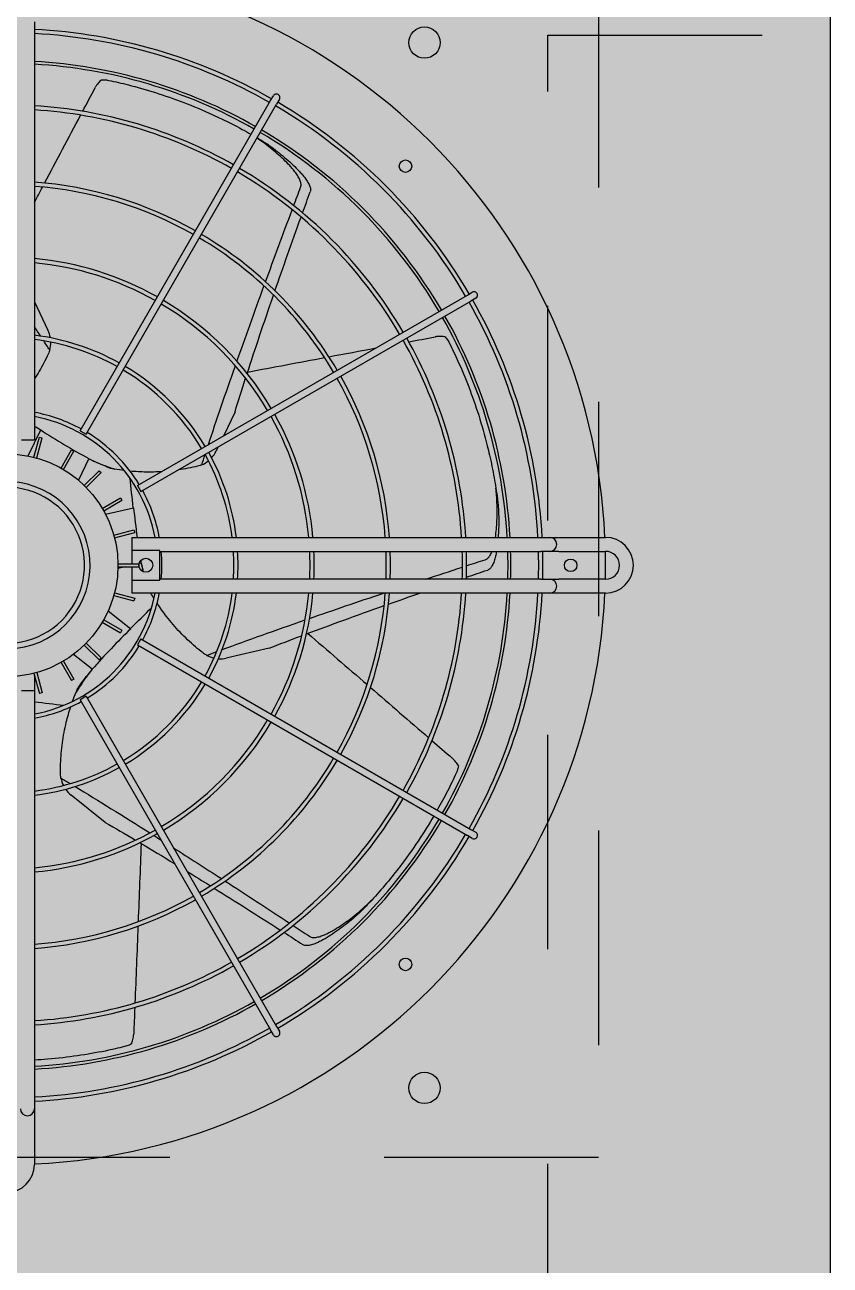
# Model space of a CAD drawing. Header units: metres. Extents: x -11 to 85, y -301 to 135.
# Drawn here: x 67.123 to 67.499, y -175.336 to -174.757 of the extents above; entities that cross this region are included whole.
import ezdxf

# ---------------------------------------------------------------- set-up
doc = ezdxf.new("R2010")
doc.units = ezdxf.units.M
doc.header["$LTSCALE"] = 0.036
doc.linetypes.add('HIDDEN', pattern=[0.375, 0.25, -0.125])
for name, color, linetype in [('elec psiktis', 170, 'Continuous'), ('elec psiktis exartimata', 170, 'Continuous'), ('fan klimatismos hatch', 21, 'Continuous')]:
    doc.layers.add(name, color=color, linetype=linetype)

# ---------------------------------------------------------------- blocks, each defined once
blk = doc.blocks.new('elec psiktis')
at = {"layer": 'fan klimatismos hatch'}
blk.add_hatch(color=256, dxfattribs=at).paths.add_polyline_path([(-3.60494, 2.2384), (-4.78444, 2.2384), (-4.78444, -0.0146), (-3.60494, -0.0146)])
at = {"layer": 'elec psiktis'}
blk.add_line((-4.78444, -0.0146), (-4.78444, 2.2384), dxfattribs=at)
at = {"layer": 'elec psiktis exartimata', "linetype": 'HIDDEN'}
for p, q in [((-4.58204, 2.0549), (-4.58164, 0.1684)), ((-4.61819, 0.12365), (-4.61819, 0.97365)), ((-4.61819, 0.97365), (-3.76819, 0.97365)), ((-4.58164, 0.1684), (-4.78404, 0.1684))]:
    blk.add_line(p, q, dxfattribs=at)
at = {"layer": 'elec psiktis exartimata'}
for p, q in [((-4.21319, 0.94515), (-4.21319, 0.97865)), ((-4.21319, 0.93865), (-4.21319, 0.94515)), ((-4.21319, 0.93215), (-4.21319, 0.93865)), ((-4.21319, 0.63865), (-4.21319, 0.93215)), ((-4.3871, 0.87952), (-4.3891, 0.88299)), ((-4.38477, 0.88549), (-4.38277, 0.88202)), ((-4.24602, 0.64517), (-4.38277, 0.88202)), ((-4.25035, 0.64267), (-4.3871, 0.87952)), ((-4.52656, 0.73824), (-4.53002, 0.74024)), ((-4.52752, 0.74457), (-4.52406, 0.74257)), ((-4.2872, 0.60582), (-4.52406, 0.74257)), ((-4.2897, 0.60149), (-4.52656, 0.73824)), ((-4.26412, 0.73313), (-4.23951, 0.7135)), ((-4.25035, 0.64267), (-4.24602, 0.64517)), ((-4.21874, 0.64016), (-4.21681, 0.64068)), ((-4.21485, 0.62566), (-4.21874, 0.64016)), ((-4.21292, 0.62618), (-4.21681, 0.64068)), ((-4.21319, 0.63865), (-4.20385, 0.63865)), ((-4.21319, 0.62716), (-4.21319, 0.63865)), ((-4.25468, 0.62328), (-4.24128, 0.61259)), ((-4.25443, 0.62349), (-4.25187, 0.62672)), ((-4.24155, 0.63043), (-4.23982, 0.63143)), ((-4.23405, 0.61743), (-4.24155, 0.63043)), ((-4.23232, 0.61843), (-4.23982, 0.63143)), ((-4.38164, 0.60821), (-4.35096, 0.61522)), ((-4.26107, 0.61512), (-4.25965, 0.61654)), ((-4.25046, 0.60451), (-4.26107, 0.61512)), ((-4.24904, 0.60592), (-4.25965, 0.61654)), ((-4.2897, 0.60149), (-4.2872, 0.60582)), ((-4.27596, 0.59529), (-4.27496, 0.59702)), ((-4.26196, 0.58952), (-4.27496, 0.59702)), ((-4.26622, 0.58131), (-4.28237, 0.59419)), ((-4.26296, 0.58778), (-4.27596, 0.59529)), ((-4.28521, 0.57228), (-4.28469, 0.57421)), ((-4.27071, 0.56839), (-4.28521, 0.57228)), ((-4.27019, 0.57032), (-4.28469, 0.57421)), ((-4.62319, 0.56865), (-4.58969, 0.56865)), ((-4.58969, 0.56865), (-4.58319, 0.56865)), ((-4.58319, 0.56865), (-4.57669, 0.56865)), ((-4.57669, 0.56865), (-4.28319, 0.56865)), ((-4.28319, 0.55932), (-4.28319, 0.56865)), ((-4.62319, 0.55865), (-4.58969, 0.55865)), ((-4.58319, 0.55865), (-4.58969, 0.55865)), ((-4.57669, 0.55865), (-4.58319, 0.55865)), ((-4.57669, 0.55865), (-4.30319, 0.55865)), ((-4.28319, 0.55932), (-4.30319, 0.55932)), ((-4.30319, 0.55932), (-4.30319, 0.53798)), ((-4.28319, 0.54965), (-4.28319, 0.55932)), ((-4.28989, 0.54743), (-4.2908, 0.55145)), ((-4.28987, 0.5471), (-4.28833, 0.54745)), ((-4.28819, 0.54765), (-4.28819, 0.54965)), ((-4.27318, 0.54965), (-4.28819, 0.54965)), ((-4.27318, 0.54765), (-4.28819, 0.54765)), ((-4.28319, 0.53798), (-4.28319, 0.54765)), ((-4.27868, 0.54965), (-4.27315, 0.55092)), ((-4.58969, 0.53865), (-4.62319, 0.53865)), ((-4.58969, 0.53865), (-4.58319, 0.53865)), ((-4.58319, 0.53865), (-4.57669, 0.53865)), ((-4.30319, 0.53865), (-4.57669, 0.53865)), ((-4.30319, 0.53798), (-4.28319, 0.53798)), ((-4.28319, 0.52865), (-4.28319, 0.53798)), ((-4.58969, 0.52865), (-4.62319, 0.52865)), ((-4.58319, 0.52865), (-4.58969, 0.52865)), ((-4.57669, 0.52865), (-4.58319, 0.52865)), ((-4.28319, 0.52865), (-4.57669, 0.52865)), ((-4.27071, 0.52892), (-4.28521, 0.52503)), ((-4.27019, 0.52698), (-4.28469, 0.5231)), ((-4.28469, 0.5231), (-4.28521, 0.52503)), ((-4.26425, 0.51192), (-4.28439, 0.50732)), ((-4.26296, 0.50952), (-4.27596, 0.50202)), ((-4.26196, 0.50779), (-4.27496, 0.50029)), ((-4.27496, 0.50029), (-4.27596, 0.50202)), ((-4.2897, 0.49582), (-4.52656, 0.35907)), ((-4.2872, 0.49149), (-4.52406, 0.35474)), ((-4.2872, 0.49149), (-4.2897, 0.49582)), ((-4.25046, 0.4928), (-4.26107, 0.48219)), ((-4.24904, 0.49138), (-4.25965, 0.48077)), ((-4.25965, 0.48077), (-4.26107, 0.48219)), ((-4.25225, 0.47209), (-4.24481, 0.48754)), ((-4.25252, 0.47229), (-4.25623, 0.47407)), ((-4.23405, 0.47988), (-4.24155, 0.46688)), ((-4.23232, 0.47888), (-4.23982, 0.46588)), ((-4.345, 0.46389), (-4.34359, 0.4668)), ((-4.23982, 0.46588), (-4.24155, 0.46688)), ((-4.21485, 0.47164), (-4.21874, 0.45715)), ((-4.20877, 0.47019), (-4.21774, 0.45157)), ((-4.21292, 0.47113), (-4.21681, 0.45663)), ((-4.25035, 0.45464), (-4.3871, 0.21778)), ((-4.35725, 0.43845), (-4.34885, 0.4559)), ((-4.24602, 0.45214), (-4.25035, 0.45464)), ((-4.21681, 0.45663), (-4.21874, 0.45715)), ((-4.20385, 0.45865), (-4.21319, 0.45865)), ((-4.21319, 0.16515), (-4.21319, 0.45865)), ((-4.24602, 0.45214), (-4.38277, 0.21528)), ((-4.21319, 0.35971), (-4.22297, 0.38003)), ((-4.53002, 0.35707), (-4.52656, 0.35907)), ((-4.52406, 0.35474), (-4.52752, 0.35274)), ((-4.3891, 0.21432), (-4.3871, 0.21778)), ((-4.38277, 0.21528), (-4.38477, 0.21182)), ((-4.21319, 0.15865), (-4.21319, 0.16515))]:
    blk.add_line(p, q, dxfattribs=at)
for centre, radius in [((-4.49319, 0.92365), 0.01125), ((-4.47956, 0.83503), 0.0045), ((-4.19319, 0.54865), 0.08), ((-4.59819, 0.54865), 0.0045), ((-4.29319, 0.54865), 0.005), ((-4.47956, 0.26228), 0.0045), ((-4.49319, 0.17365), 0.01125)]:
    blk.add_circle(centre, radius, dxfattribs=at)
for centre, radius, start, end in [((-4.19319, 0.97865), 0.02, 0, 180), ((-4.19319, 0.54865), 0.43, 92.66588, 177.33412), ((-4.20819, 0.93865), 0.005, 0, 180), ((-4.19319, 0.54865), 0.385, 92.97774, 119.62795), ((-4.19319, 0.54865), 0.382, 93.00115, 119.62502), ((-4.19319, 0.54865), 0.362, 93.16713, 119.60431), ((-4.19319, 0.54865), 0.36, 93.18474, 119.60211), ((-4.38694, 0.88424), 0.0025, 30, 210), ((-4.19319, 0.54865), 0.385, 120.37205, 149.62795), ((-4.19319, 0.54865), 0.382, 120.37498, 149.62502), ((-4.19319, 0.54865), 0.3303, 93.47144, 119.56633), ((-4.19319, 0.54865), 0.3273, 93.5033, 119.56236), ((-4.19319, 0.54865), 0.362, 120.39569, 149.60431), ((-4.19319, 0.54865), 0.36, 120.39789, 149.60211), ((-4.19319, 0.54865), 0.3303, 120.43367, 149.56633), ((-4.19319, 0.54865), 0.3273, 120.43764, 149.56236), ((-4.19319, 0.54865), 0.2756, 94.16155, 119.48026), ((-4.19319, 0.54865), 0.2726, 94.20743, 119.47454), ((-4.19319, 0.54865), 0.2756, 120.51974, 149.48026), ((-4.19319, 0.54865), 0.2726, 120.52546, 149.47454), ((-4.19319, 0.54865), 0.2209, 95.1946, 119.35155), ((-4.19319, 0.54865), 0.2179, 95.26632, 119.34262), ((-4.19319, 0.54865), 0.385, 150.37205, 177.02226), ((-4.52877, 0.7424), 0.0025, 60, 240), ((-4.19319, 0.54865), 0.2209, 120.64845, 149.35155), ((-4.19319, 0.54865), 0.382, 150.37498, 176.99885), ((-4.19319, 0.54865), 0.2179, 120.65738, 149.34262), ((-4.19319, 0.54865), 0.362, 150.39569, 176.83287), ((-4.19319, 0.54865), 0.36, 150.39789, 176.81526), ((-4.19319, 0.54865), 0.1662, 96.91155, 119.13812), ((-4.25198, 0.69787), 0.02, 35.03251, 51.42857), ((-4.19319, 0.54865), 0.3303, 150.43367, 176.52856), ((-4.19319, 0.54865), 0.3273, 150.43764, 176.4967), ((-4.19319, 0.54865), 0.1632, 97.03924, 119.12227), ((-4.25198, 0.69787), 0.02, 9.86824, 26.08631), ((-4.19319, 0.54865), 0.1662, 120.86188, 149.13812), ((-4.19319, 0.54865), 0.1632, 120.87773, 149.12227), ((-4.19319, 0.54865), 0.2756, 150.51974, 175.83845), ((-4.19319, 0.54865), 0.2726, 150.52546, 175.79257), ((-4.19319, 0.54865), 0.2209, 150.64845, 174.8054), ((-4.19319, 0.54865), 0.2179, 150.65738, 174.73368), ((-4.19319, 0.54865), 0.1085, 100.62218, 169.37782), ((-4.19319, 0.54865), 0.1115, 100.33319, 118.71523), ((-4.19319, 0.54865), 0.1115, 121.28477, 148.71523), ((-4.19319, 0.54865), 0.1662, 150.86188, 173.08845), ((-4.19319, 0.54865), 0.1632, 150.87773, 172.96076), ((-4.66426, 0.98542), 0.54672, 314.30843, 318.51743), ((-4.34651, 0.59572), 0.02, 86.46108, 102.85714), ((-4.34651, 0.59572), 0.02, 61.29681, 77.51488), ((-4.19319, 0.54865), 0.06, 3.18969, 266.81031), ((-4.19319, 0.54865), 0.1115, 151.28477, 169.66681), ((-4.19319, 0.54865), 0.056, 359.41531, 270.58469), ((-4.62319, 0.54865), 0.02, 90, 270), ((-4.58319, 0.56365), 0.005, 90, 270), ((-4.62319, 0.54865), 0.01, 90, 270), ((-4.19319, 0.54865), 0.43, 178.66742, 180), ((-4.19319, 0.54865), 0.385, 178.51163, 180), ((-4.19319, 0.54865), 0.382, 178.49994, 180), ((-4.19319, 0.54865), 0.362, 178.41704, 180), ((-4.19319, 0.54865), 0.36, 178.40825, 180), ((-4.19319, 0.54865), 0.3303, 178.26508, 180), ((-4.19319, 0.54865), 0.3273, 178.24917, 180), ((-4.19319, 0.54865), 0.2756, 177.9206, 180), ((-4.19319, 0.54865), 0.2726, 177.8977, 180), ((-4.19319, 0.54865), 0.2209, 177.40537, 180), ((-4.19319, 0.54865), 0.2179, 177.36962, 180), ((-4.19319, 0.54865), 0.1662, 176.55052, 180), ((-4.19319, 0.54865), 0.1632, 176.48703, 180), ((-4.19319, 0.54865), 0.1115, 174.85445, 180), ((-4.19319, 0.54865), 0.43, 180, 181.33258), ((-4.19319, 0.54865), 0.385, 180, 181.48837), ((-4.19319, 0.54865), 0.382, 180, 181.50006), ((-4.19319, 0.54865), 0.362, 180, 181.58296), ((-4.19319, 0.54865), 0.36, 180, 181.59175), ((-4.19319, 0.54865), 0.3303, 180, 181.73492), ((-4.19319, 0.54865), 0.3273, 180, 181.75083), ((-4.19319, 0.54865), 0.2756, 180, 182.0794), ((-4.19319, 0.54865), 0.2726, 180, 182.1023), ((-4.19319, 0.54865), 0.2209, 180, 182.59463), ((-4.19319, 0.54865), 0.2179, 180, 182.63038), ((-4.19319, 0.54865), 0.1662, 180, 183.44948), ((-4.19319, 0.54865), 0.1632, 180, 183.51297), ((-4.19319, 0.54865), 0.1115, 180, 185.14555), ((-4.82838, 0.45267), 0.54672, 9.74648, 9.946), ((-4.58319, 0.53365), 0.005, 90, 270), ((-4.19319, 0.54865), 0.43, 182.66588, 267.33412), ((-4.19319, 0.54865), 0.385, 182.97774, 209.62795), ((-4.19319, 0.54865), 0.382, 183.00115, 209.62502), ((-4.19319, 0.54865), 0.362, 183.16713, 209.60431), ((-4.19319, 0.54865), 0.36, 183.18474, 209.60211), ((-4.19319, 0.54865), 0.3303, 183.47144, 209.56633), ((-4.19319, 0.54865), 0.3273, 183.5033, 209.56236), ((-4.19319, 0.54865), 0.2756, 184.16155, 209.48026), ((-4.19319, 0.54865), 0.2726, 184.20743, 209.47454), ((-4.19319, 0.54865), 0.2209, 185.1946, 209.35155), ((-4.19319, 0.54865), 0.2179, 185.26632, 209.34262), ((-4.19319, 0.54865), 0.1662, 186.91155, 209.13812), ((-4.19319, 0.54865), 0.1632, 187.03924, 209.12227), ((-4.19319, 0.54865), 0.1115, 190.33319, 208.71523), ((-4.19319, 0.54865), 0.1085, 190.62218, 259.37782), ((-4.82838, 0.45267), 0.54672, 5.737, 7.98886), ((-4.19319, 0.54865), 0.1115, 211.28477, 238.71523), ((-4.32557, 0.45813), 0.02, 112.72538, 128.94345), ((-4.51418, -0.00781), 0.54672, 57.16557, 61.37458), ((-4.32557, 0.45813), 0.02, 137.88965, 154.28571), ((-4.19319, 0.54865), 0.1662, 210.86188, 239.13812), ((-4.19319, 0.54865), 0.1632, 210.87773, 239.12227), ((-4.19319, 0.54865), 0.1115, 241.28477, 259.66681), ((-4.19319, 0.54865), 0.2179, 210.65738, 239.34262), ((-4.19319, 0.54865), 0.2209, 210.64845, 239.35155), ((-4.19319, 0.54865), 0.2726, 210.52546, 239.47454), ((-4.19319, 0.54865), 0.2756, 210.51974, 239.48026), ((-4.19319, 0.54865), 0.1662, 240.86188, 263.08845), ((-4.19319, 0.54865), 0.1632, 240.87773, 262.96076), ((-4.20495, 0.3887), 0.02, 164.15395, 180.37202), ((-4.19319, 0.54865), 0.3273, 210.43764, 239.56236), ((-4.20495, 0.3887), 0.02, 189.31822, 205.71429), ((-4.19319, 0.54865), 0.3303, 210.43367, 239.56633), ((-4.19319, 0.54865), 0.362, 210.39569, 239.60431), ((-4.19319, 0.54865), 0.36, 210.39789, 239.60211), ((-4.52877, 0.3549), 0.0025, 120, 300), ((-4.19319, 0.54865), 0.2209, 240.64845, 264.8054), ((-4.19319, 0.54865), 0.2179, 240.65738, 264.73368), ((-4.19319, 0.54865), 0.385, 210.37205, 239.62795), ((-4.19319, 0.54865), 0.382, 210.37498, 239.62502), ((-4.19319, 0.54865), 0.2756, 240.51974, 265.83845), ((-4.19319, 0.54865), 0.2726, 240.52546, 265.79257), ((-4.19319, 0.54865), 0.3303, 240.43367, 266.52856), ((-4.19319, 0.54865), 0.3273, 240.43764, 266.4967), ((-4.19319, 0.54865), 0.362, 240.39569, 266.83287), ((-4.19319, 0.54865), 0.36, 240.39789, 266.81526), ((-4.38694, 0.21307), 0.0025, 150, 330), ((-4.19319, 0.54865), 0.385, 240.37205, 267.02226), ((-4.19319, 0.54865), 0.382, 240.37498, 266.99885)]:
    blk.add_arc(centre, radius, start, end, dxfattribs=at)
at = {"layer": 'elec psiktis exartimata', "extrusion": (0, 0, -1)}
for centre, major_axis, ratio, start_param, end_param in [((-4.05301, -4.68769), (0, 7.9569), 0.040757, -0.79826, -0.794884), ((-4.05301, -4.68769), (0, 7.9569), 0.040757, -0.808434, -0.798814), ((-17.52878, 11.36273), (-13.39386, 10.68125), 0.018843, 3.323531, 3.328609), ((-17.52878, 11.36273), (-13.4561, 10.73088), 0.018843, 3.347706, 3.351652), ((-17.52878, 11.36273), (-13.39386, 10.68125), 0.018843, 3.303429, 3.322502), ((-17.52878, 11.36273), (-13.4561, 10.73088), 0.018843, 3.330536, 3.346812), ((-4.05301, -4.68769), (0, 7.9569), 0.040757, -0.818699, -0.808998), ((-17.52878, 11.36273), (-13.39386, 10.68125), 0.018843, 3.294965, 3.30223), ((-17.52878, 11.36273), (-13.4561, 10.73088), 0.018843, 3.316492, 3.329534), ((-17.52878, 11.36273), (-13.39386, 10.68125), 0.018843, 3.279106, 3.290935), ((-17.52878, 11.36273), (-13.4561, 10.73088), 0.018843, 3.310873, 3.31287), ((-17.52878, 11.36273), (-13.4561, 10.73088), 0.018843, 3.286266, 3.30969), ((-17.52878, 11.36273), (-13.39386, 10.68125), 0.018843, 3.266381, 3.277575), ((-17.52878, 11.36273), (-13.4561, 10.73088), 0.018843, 3.281463, 3.284642), ((-0.01185, -2.60656), (-6.22096, 4.96105), 0.040757, -0.79826, -0.794884), ((-0.01185, -2.60656), (-6.22096, 4.96105), 0.040757, -0.808434, -0.798814), ((-4.05301, 0.70085), (0.3243, 0), 0.192511, 2.087387, 2.163873), ((-0.01185, -2.60656), (-6.22096, 4.96105), 0.040757, -0.818699, -0.808998), ((-20.96257, -3.13507), (16.77948, 3.82981), 0.018843, 0.144674, 0.168097), ((-20.96257, -3.13507), (16.70187, 3.81209), 0.018843, 0.124789, 0.135982), ((-20.96257, -3.13507), (16.77948, 3.82981), 0.018843, 0.13987, 0.143049), ((-20.96257, -3.13507), (16.70187, 3.81209), 0.018843, 0.137514, 0.160637), ((-4.22478, 0.75314), (0.2022, 0.25355), 0.192511, 2.087387, 2.163873), ((-20.96257, -3.13507), (16.77948, 3.82981), 0.018843, 0.169281, 0.187526), ((-20.96257, -3.13507), (16.70187, 3.81209), 0.018843, 0.161837, 0.170185), ((-20.96257, -3.13507), (16.70187, 3.81209), 0.018843, 0.181938, 0.187017), ((-20.96257, -3.13507), (16.77948, 3.82981), 0.018843, 0.19712, 0.205219), ((-20.96257, -3.13507), (16.77948, 3.82981), 0.018843, 0.206114, 0.210059), ((-4.37275, 0.65145), (-0.07216, 0.31617), 0.192511, 2.087387, 2.163873), ((-11.76868, -14.85895), (7.46757, 15.50657), 0.018843, 0.13987, 0.143016), ((-11.76868, -14.85895), (7.46757, 15.50657), 0.018843, 0.146026, 0.168097), ((-4.38551, 0.47235), (-0.29218, 0.14071), 0.192511, 2.087387, 2.106047), ((-11.76868, -14.85895), (7.43303, 15.43485), 0.018843, 0.124789, 0.135982), ((0.88068, 1.85051), (7.75741, 1.77058), 0.040757, 2.322894, 2.332595), ((-11.76868, -14.85895), (7.43303, 15.43485), 0.018843, 0.137514, 0.160637), ((-11.76868, -14.85895), (7.46757, 15.50657), 0.018843, 0.169281, 0.187941), ((0.88068, 1.85051), (7.75741, 1.77058), 0.040757, 2.333158, 2.339108), ((3.12972, -14.98059), (-7.46757, 15.50657), 0.018843, 0.13987, 0.143049), ((0.88068, 1.85051), (7.75741, 1.77058), 0.040757, 2.343333, 2.346709), ((3.12972, -14.98059), (-7.46757, 15.50657), 0.018843, 0.144674, 0.147962), ((-11.76868, -14.85895), (7.43303, 15.43485), 0.018843, 0.161837, 0.180909), ((-11.76868, -14.85895), (7.46757, 15.50657), 0.018843, 0.188944, 0.205219), ((-11.76868, -14.85895), (7.43303, 15.43485), 0.018843, 0.181938, 0.187017), ((-11.76868, -14.85895), (7.46757, 15.50657), 0.018843, 0.206114, 0.210059), ((-2.04752, 5.32726), (3.45237, 7.16892), 0.040757, 2.330442, 2.332595), ((-2.04752, 5.32726), (3.45237, 7.16892), 0.040757, 2.333158, 2.342778), ((-2.04752, 5.32726), (3.45237, 7.16892), 0.040757, 2.343333, 2.346709)]:
    blk.add_ellipse(centre, major_axis=major_axis, ratio=ratio, start_param=start_param, end_param=end_param, dxfattribs=at)
at = {"layer": 'elec psiktis exartimata'}
for points, knots in [([(-4.27795, 0.894), (-4.27346, 0.8951), (-4.26878, 0.89616), (-4.2576, 0.89843), (-4.25097, 0.8996), (-4.23719, 0.90159), (-4.23004, 0.90242), (-4.21955, 0.90329), (-4.21638, 0.90351), (-4.21319, 0.90369)], [5.628237, 5.628237, 5.628237, 5.628237, 24.441601, 24.441601, 48.883202, 48.883202, 73.324803, 73.324803, 83.704009, 83.704009, 83.704009, 83.704009]), ([(-4.28295, 0.89204), (-4.28302, 0.89186), (-4.28309, 0.89169), (-4.28338, 0.89094), (-4.28357, 0.89036), (-4.28391, 0.88917), (-4.28405, 0.88857), (-4.28428, 0.88734), (-4.28436, 0.88673), (-4.28445, 0.88576), (-4.28447, 0.88541), (-4.28449, 0.88507)], [148.21489, 148.21489, 148.21489, 148.21489, 148.790276, 148.790276, 150.632855, 150.632855, 152.475435, 152.475435, 154.318014, 154.318014, 155.348889, 155.348889, 155.348889, 155.348889]), ([(-4.28295, 0.89204), (-4.2824, 0.89234), (-4.28184, 0.89262), (-4.28019, 0.89335), (-4.27907, 0.89373), (-4.27795, 0.894)], [23.505025, 23.505025, 23.505025, 23.505025, 25.859516, 25.859516, 30.318685, 30.318685, 30.318685, 30.318685]), ([(-4.44734, 0.79737), (-4.44641, 0.79821), (-4.44548, 0.79905), (-4.44285, 0.80136), (-4.44113, 0.80281), (-4.43765, 0.80564), (-4.43588, 0.80702), (-4.43232, 0.80969), (-4.43053, 0.81098), (-4.42694, 0.81343), (-4.42514, 0.8146), (-4.42238, 0.81626), (-4.42136, 0.81685), (-4.41926, 0.818), (-4.41818, 0.81856), (-4.41597, 0.8196), (-4.41485, 0.82008), (-4.41317, 0.82068), (-4.41261, 0.82086), (-4.41149, 0.82116), (-4.41093, 0.82129), (-4.40958, 0.82151), (-4.4087, 0.82158), (-4.40743, 0.82143), (-4.40702, 0.82133), (-4.40637, 0.82108), (-4.40612, 0.82096), (-4.40588, 0.8208)], [72.856457, 72.856457, 72.856457, 72.856457, 76.498272, 76.498272, 82.972306, 82.972306, 89.446341, 89.446341, 95.920375, 95.920375, 102.39441, 102.39441, 105.823764, 105.823764, 109.253118, 109.253118, 112.682473, 112.682473, 114.39715, 114.39715, 116.111827, 116.111827, 118.548976, 118.548976, 119.767551, 119.767551, 120.608571, 120.608571, 120.608571, 120.608571]), ([(-4.41062, 0.81486), (-4.41086, 0.81502), (-4.41112, 0.81515), (-4.41178, 0.81542), (-4.41219, 0.81554), (-4.41304, 0.81567), (-4.41348, 0.8157), (-4.41434, 0.8157), (-4.41476, 0.81566), (-4.41569, 0.81555), (-4.41622, 0.81545), (-4.41729, 0.8152), (-4.41782, 0.81505), (-4.41942, 0.81455), (-4.42048, 0.81414), (-4.42258, 0.81323), (-4.42362, 0.81274), (-4.42562, 0.81171), (-4.42658, 0.81118), (-4.42923, 0.80967), (-4.43096, 0.80859), (-4.4344, 0.80632), (-4.43612, 0.80513), (-4.43952, 0.80264), (-4.44121, 0.80135), (-4.44453, 0.79869), (-4.44617, 0.79733), (-4.45044, 0.79362), (-4.45302, 0.79123), (-4.45545, 0.7888)], [116.818504, 116.818504, 116.818504, 116.818504, 117.674315, 117.674315, 118.90653, 118.90653, 120.138745, 120.138745, 121.370961, 121.370961, 122.9854, 122.9854, 124.599839, 124.599839, 127.828717, 127.828717, 131.057596, 131.057596, 134.286474, 134.286474, 140.459649, 140.459649, 146.632824, 146.632824, 152.805999, 152.805999, 158.979173, 158.979173, 169.240552, 169.240552, 169.240552, 169.240552]), ([(-4.45545, 0.7888), (-4.45371, 0.79069), (-4.45194, 0.79258), (-4.44922, 0.79543), (-4.44828, 0.7964), (-4.44734, 0.79737)], [23.843624, 23.843624, 23.843624, 23.843624, 31.17572, 31.17572, 34.967352, 34.967352, 34.967352, 34.967352]), ([(-4.4712, 0.77037), (-4.46776, 0.77468), (-4.46417, 0.77897), (-4.45881, 0.78509), (-4.45714, 0.78695), (-4.45545, 0.7888)], [104.926774, 104.926774, 104.926774, 104.926774, 122.208006, 122.208006, 129.840338, 129.840338, 129.840338, 129.840338]), ([(-4.49989, 0.72861), (-4.49642, 0.73452), (-4.49267, 0.74052), (-4.48452, 0.75269), (-4.48011, 0.75886), (-4.47403, 0.76678), (-4.47263, 0.76858), (-4.4712, 0.77037)], [49.321024, 49.321024, 49.321024, 49.321024, 73.324803, 73.324803, 97.766405, 97.766405, 104.926774, 104.926774, 104.926774, 104.926774]), ([(-4.51604, 0.6977), (-4.5141, 0.7019), (-4.51201, 0.70622), (-4.50747, 0.7151), (-4.50502, 0.71966), (-4.50239, 0.72428)], [5.628237, 5.628237, 5.628237, 5.628237, 24.441601, 24.441601, 43.427126, 43.427126, 43.427126, 43.427126]), ([(-4.51762, 0.69257), (-4.51751, 0.69319), (-4.51738, 0.6938), (-4.51692, 0.69555), (-4.51653, 0.69665), (-4.51604, 0.6977)], [23.505025, 23.505025, 23.505025, 23.505025, 25.859516, 25.859516, 30.318685, 30.318685, 30.318685, 30.318685]), ([(-4.23199, 0.69821), (-4.23195, 0.69586), (-4.23196, 0.69349), (-4.2322, 0.68611), (-4.23262, 0.68107), (-4.23398, 0.67108), (-4.23492, 0.66613), (-4.23701, 0.65752), (-4.23807, 0.65382), (-4.23927, 0.65018)], [22.344079, 22.344079, 22.344079, 22.344079, 29.207025, 29.207025, 43.810537, 43.810537, 58.414049, 58.414049, 69.687336, 69.687336, 69.687336, 69.687336]), ([(-4.23228, 0.7013), (-4.23221, 0.70091), (-4.23216, 0.70053), (-4.23204, 0.69952), (-4.232, 0.69887), (-4.23199, 0.69821)], [74.725099, 74.725099, 74.725099, 74.725099, 75.874264, 75.874264, 77.80458, 77.80458, 77.80458, 77.80458]), ([(-4.51762, 0.69257), (-4.51753, 0.69241), (-4.51743, 0.69224), (-4.51703, 0.69155), (-4.5167, 0.69104), (-4.51598, 0.69004), (-4.51559, 0.68955), (-4.51478, 0.68861), (-4.51435, 0.68815), (-4.51365, 0.68748), (-4.51339, 0.68725), (-4.51313, 0.68702)], [148.21489, 148.21489, 148.21489, 148.21489, 148.790276, 148.790276, 150.632855, 150.632855, 152.475435, 152.475435, 154.318014, 154.318014, 155.348889, 155.348889, 155.348889, 155.348889]), ([(-4.25464, 0.62324), (-4.25457, 0.62333), (-4.2545, 0.62341), (-4.25304, 0.62524), (-4.25165, 0.62708), (-4.24891, 0.63089), (-4.24755, 0.63287), (-4.24519, 0.63648), (-4.24416, 0.63809), (-4.24316, 0.63973)], [51.900767, 51.900767, 51.900767, 51.900767, 52.250056, 52.250056, 59.476064, 59.476064, 66.702072, 66.702072, 72.30074, 72.30074, 72.30074, 72.30074]), ([(-4.2443, 0.63707), (-4.24432, 0.63704), (-4.24433, 0.63702), (-4.24632, 0.63407), (-4.24835, 0.63125), (-4.2509, 0.62793), (-4.25138, 0.62732), (-4.25187, 0.62672)], [63.116183, 63.116183, 63.116183, 63.116183, 63.200181, 63.200181, 73.733544, 73.733544, 76.156299, 76.156299, 76.156299, 76.156299]), ([(-4.24316, 0.63973), (-4.24333, 0.63932), (-4.2435, 0.63892), (-4.24389, 0.63801), (-4.2441, 0.63751), (-4.2443, 0.63707)], [60.821368, 60.821368, 60.821368, 60.821368, 62.414931, 62.414931, 64.507113, 64.507113, 64.507113, 64.507113]), ([(-4.3369, 0.61326), (-4.33656, 0.61307), (-4.33623, 0.61288), (-4.33536, 0.61234), (-4.33483, 0.61196), (-4.3343, 0.61156)], [74.725099, 74.725099, 74.725099, 74.725099, 75.874264, 75.874264, 77.80458, 77.80458, 77.80458, 77.80458]), ([(-4.3343, 0.61156), (-4.33244, 0.61013), (-4.3306, 0.60864), (-4.32497, 0.60385), (-4.3213, 0.60038), (-4.31434, 0.59309), (-4.31105, 0.58927), (-4.30563, 0.58226), (-4.30339, 0.57913), (-4.3013, 0.57593)], [22.344079, 22.344079, 22.344079, 22.344079, 29.207025, 29.207025, 43.810537, 43.810537, 58.414049, 58.414049, 69.687336, 69.687336, 69.687336, 69.687336]), ([(-4.54493, 0.53865), (-4.54473, 0.53983), (-4.54449, 0.54103), (-4.54392, 0.54341), (-4.5436, 0.54458), (-4.54302, 0.54627), (-4.54281, 0.54682), (-4.54235, 0.54789), (-4.5421, 0.5484), (-4.54143, 0.5496), (-4.54094, 0.55033), (-4.54003, 0.55122), (-4.5397, 0.55148), (-4.5391, 0.55183), (-4.53884, 0.55195), (-4.53858, 0.55204)], [105.823819, 105.823819, 105.823819, 105.823819, 109.253118, 109.253118, 112.682473, 112.682473, 114.39715, 114.39715, 116.111827, 116.111827, 118.548976, 118.548976, 119.767551, 119.767551, 120.608571, 120.608571, 120.608571, 120.608571]), ([(-4.28981, 0.54711), (-4.28984, 0.54722), (-4.28986, 0.54732), (-4.29033, 0.54936), (-4.29082, 0.55132), (-4.29137, 0.55331)], [51.900767, 51.900767, 51.900767, 51.900767, 52.250056, 52.250056, 58.635791, 58.635791, 58.635791, 58.635791]), ([(-4.53688, 0.54463), (-4.53716, 0.54454), (-4.53742, 0.54442), (-4.53804, 0.54408), (-4.53839, 0.54382), (-4.53903, 0.54325), (-4.53932, 0.54292), (-4.53985, 0.54225), (-4.54009, 0.54189), (-4.54058, 0.54109), (-4.54084, 0.54062), (-4.5413, 0.53965), (-4.54151, 0.53916), (-4.5417, 0.53865)], [116.818504, 116.818504, 116.818504, 116.818504, 117.674315, 117.674315, 118.90653, 118.90653, 120.138745, 120.138745, 121.370961, 121.370961, 122.9854, 122.9854, 124.549341, 124.549341, 124.549341, 124.549341]), ([(-4.5461, 0.50502), (-4.54618, 0.50627), (-4.54626, 0.50752), (-4.54642, 0.51102), (-4.54649, 0.51327), (-4.54653, 0.51776), (-4.54651, 0.52), (-4.54637, 0.52439), (-4.54627, 0.52654), (-4.54611, 0.52865)], [72.856457, 72.856457, 72.856457, 72.856457, 76.498272, 76.498272, 82.972306, 82.972306, 89.446341, 89.446341, 95.760754, 95.760754, 95.760754, 95.760754]), ([(-4.54414, 0.52865), (-4.54444, 0.52673), (-4.54467, 0.52477), (-4.54504, 0.52072), (-4.54517, 0.51863), (-4.54535, 0.51442), (-4.54539, 0.51229), (-4.54538, 0.50804), (-4.54534, 0.50591), (-4.5451, 0.50025), (-4.54484, 0.49675), (-4.54446, 0.49334)], [134.466889, 134.466889, 134.466889, 134.466889, 140.459649, 140.459649, 146.632824, 146.632824, 152.805999, 152.805999, 158.979173, 158.979173, 169.240552, 169.240552, 169.240552, 169.240552]), ([(-4.54446, 0.49334), (-4.54486, 0.49587), (-4.54523, 0.49844), (-4.54576, 0.50234), (-4.54593, 0.50368), (-4.5461, 0.50502)], [23.843624, 23.843624, 23.843624, 23.843624, 31.17572, 31.17572, 34.967352, 34.967352, 34.967352, 34.967352]), ([(-4.53987, 0.46953), (-4.5411, 0.47491), (-4.54222, 0.48039), (-4.54365, 0.48839), (-4.54407, 0.49086), (-4.54446, 0.49334)], [104.926774, 104.926774, 104.926774, 104.926774, 122.208006, 122.208006, 129.840338, 129.840338, 129.840338, 129.840338]), ([(-4.30451, 0.48149), (-4.30081, 0.48172), (-4.29711, 0.48181), (-4.28957, 0.4817), (-4.28572, 0.48149), (-4.28192, 0.48113)], [47.666287, 47.666287, 47.666287, 47.666287, 58.414049, 58.414049, 69.687336, 69.687336, 69.687336, 69.687336]), ([(-4.3333, 0.47657), (-4.33294, 0.47672), (-4.33258, 0.47686), (-4.33162, 0.4772), (-4.331, 0.47739), (-4.33036, 0.47755)], [74.725099, 74.725099, 74.725099, 74.725099, 75.874264, 75.874264, 77.80458, 77.80458, 77.80458, 77.80458]), ([(-4.33036, 0.47755), (-4.32807, 0.47811), (-4.32577, 0.47862), (-4.32121, 0.47951), (-4.31897, 0.47989), (-4.31671, 0.48022)], [22.344079, 22.344079, 22.344079, 22.344079, 29.207025, 29.207025, 35.813429, 35.813429, 35.813429, 35.813429]), ([(-4.25223, 0.47215), (-4.25233, 0.47219), (-4.25242, 0.47224), (-4.25454, 0.47326), (-4.25663, 0.4742), (-4.26096, 0.47603), (-4.26319, 0.47691), (-4.26724, 0.47841), (-4.26904, 0.47905), (-4.27086, 0.47967)], [51.900767, 51.900767, 51.900767, 51.900767, 52.250056, 52.250056, 59.476064, 59.476064, 66.702072, 66.702072, 72.30074, 72.30074, 72.30074, 72.30074]), ([(-4.27086, 0.47967), (-4.27042, 0.47959), (-4.26999, 0.47951), (-4.26902, 0.47934), (-4.26849, 0.47924), (-4.26801, 0.47915)], [60.821368, 60.821368, 60.821368, 60.821368, 62.414931, 62.414931, 64.507113, 64.507113, 64.507113, 64.507113]), ([(-4.26801, 0.47915), (-4.26798, 0.47914), (-4.26795, 0.47913), (-4.26464, 0.47784), (-4.26143, 0.47649), (-4.25763, 0.47474), (-4.25693, 0.47441), (-4.25623, 0.47407)], [63.116183, 63.116183, 63.116183, 63.116183, 63.200181, 63.200181, 73.733544, 73.733544, 76.156299, 76.156299, 76.156299, 76.156299]), ([(-4.51101, 0.38916), (-4.51309, 0.39329), (-4.51516, 0.39763), (-4.51986, 0.40802), (-4.52247, 0.41422), (-4.52748, 0.42721), (-4.52988, 0.434), (-4.53435, 0.44809), (-4.53642, 0.45539), (-4.53883, 0.46508), (-4.53936, 0.46729), (-4.53987, 0.46953)], [5.628237, 5.628237, 5.628237, 5.628237, 24.441601, 24.441601, 48.883202, 48.883202, 73.324803, 73.324803, 97.766405, 97.766405, 104.926774, 104.926774, 104.926774, 104.926774]), ([(-4.22312, 0.39707), (-4.22213, 0.39921), (-4.22109, 0.40133), (-4.21792, 0.40743), (-4.21564, 0.41134), (-4.21319, 0.41514)], [22.344079, 22.344079, 22.344079, 22.344079, 29.207025, 29.207025, 42.305301, 42.305301, 42.305301, 42.305301]), ([(-4.22419, 0.39417), (-4.22408, 0.39454), (-4.22397, 0.39491), (-4.22363, 0.39587), (-4.22339, 0.39648), (-4.22312, 0.39707)], [74.725099, 74.725099, 74.725099, 74.725099, 75.874264, 75.874264, 77.80458, 77.80458, 77.80458, 77.80458]), ([(-4.50798, 0.38473), (-4.50841, 0.3852), (-4.5088, 0.38569), (-4.50988, 0.38713), (-4.5105, 0.38813), (-4.51101, 0.38916)], [23.505025, 23.505025, 23.505025, 23.505025, 25.859516, 25.859516, 30.318685, 30.318685, 30.318685, 30.318685]), ([(-4.50798, 0.38473), (-4.5078, 0.3847), (-4.50761, 0.38467), (-4.50683, 0.38456), (-4.50621, 0.3845), (-4.50498, 0.38443), (-4.50436, 0.38443), (-4.50311, 0.38448), (-4.50249, 0.38453), (-4.50153, 0.38466), (-4.50119, 0.38472), (-4.50085, 0.38478)], [148.21489, 148.21489, 148.21489, 148.21489, 148.790276, 148.790276, 150.632855, 150.632855, 152.475435, 152.475435, 154.318014, 154.318014, 155.348889, 155.348889, 155.348889, 155.348889]), ([(-4.37911, 0.24553), (-4.38014, 0.24624), (-4.38117, 0.24697), (-4.384, 0.24902), (-4.3858, 0.25037), (-4.38934, 0.25314), (-4.39107, 0.25455), (-4.39446, 0.25742), (-4.39612, 0.25889), (-4.39931, 0.26184), (-4.40085, 0.26334), (-4.40308, 0.26566), (-4.40388, 0.26652), (-4.40547, 0.26831), (-4.40626, 0.26924), (-4.40776, 0.27116), (-4.40848, 0.27215), (-4.40944, 0.27365), (-4.40974, 0.27416), (-4.41029, 0.27518), (-4.41054, 0.2757), (-4.41105, 0.27697), (-4.41131, 0.27781), (-4.41144, 0.27908), (-4.41144, 0.2795), (-4.41134, 0.28019), (-4.41128, 0.28047), (-4.41118, 0.28073)], [72.856457, 72.856457, 72.856457, 72.856457, 76.498272, 76.498272, 82.972306, 82.972306, 89.446341, 89.446341, 95.920375, 95.920375, 102.39441, 102.39441, 105.823764, 105.823764, 109.253118, 109.253118, 112.682473, 112.682473, 114.39715, 114.39715, 116.111827, 116.111827, 118.548976, 118.548976, 119.767551, 119.767551, 120.608571, 120.608571, 120.608571, 120.608571]), ([(-4.40433, 0.27743), (-4.40443, 0.27716), (-4.40451, 0.27688), (-4.40463, 0.27618), (-4.40464, 0.27575), (-4.40459, 0.27489), (-4.40452, 0.27446), (-4.40432, 0.27362), (-4.40419, 0.27321), (-4.40387, 0.27233), (-4.40366, 0.27184), (-4.40318, 0.27086), (-4.40292, 0.27037), (-4.40208, 0.26893), (-4.40144, 0.26798), (-4.40008, 0.26613), (-4.39937, 0.26523), (-4.39793, 0.26351), (-4.3972, 0.26269), (-4.39513, 0.26045), (-4.3937, 0.259), (-4.39072, 0.25615), (-4.38917, 0.25474), (-4.38599, 0.25198), (-4.38435, 0.25062), (-4.38102, 0.24797), (-4.37933, 0.24668), (-4.37609, 0.24431), (-4.37456, 0.24323), (-4.37301, 0.24218)], [116.818504, 116.818504, 116.818504, 116.818504, 117.674315, 117.674315, 118.90653, 118.90653, 120.138745, 120.138745, 121.370961, 121.370961, 122.9854, 122.9854, 124.599839, 124.599839, 127.828717, 127.828717, 131.057596, 131.057596, 134.286474, 134.286474, 140.459649, 140.459649, 146.632824, 146.632824, 152.805999, 152.805999, 158.979173, 158.979173, 164.453305, 164.453305, 164.453305, 164.453305]), ([(-4.37315, 0.24195), (-4.37398, 0.24244), (-4.37482, 0.24294), (-4.37681, 0.24413), (-4.37796, 0.24482), (-4.37911, 0.24553)], [28.432762, 28.432762, 28.432762, 28.432762, 31.17572, 31.17572, 34.967352, 34.967352, 34.967352, 34.967352]), ([(-4.34747, 0.22827), (-4.35245, 0.23066), (-4.35743, 0.23321), (-4.36454, 0.23705), (-4.36668, 0.23824), (-4.36882, 0.23945)], [104.926774, 104.926774, 104.926774, 104.926774, 122.208006, 122.208006, 129.682914, 129.682914, 129.682914, 129.682914]), ([(-4.26665, 0.20073), (-4.27117, 0.20168), (-4.27585, 0.20276), (-4.28692, 0.20557), (-4.29339, 0.20739), (-4.30667, 0.21158), (-4.31347, 0.21393), (-4.32727, 0.21922), (-4.33427, 0.22215), (-4.34335, 0.22631), (-4.34541, 0.22728), (-4.34747, 0.22827)], [5.628237, 5.628237, 5.628237, 5.628237, 24.441601, 24.441601, 48.883202, 48.883202, 73.324803, 73.324803, 97.766405, 97.766405, 104.926774, 104.926774, 104.926774, 104.926774]), ([(-4.2613, 0.20033), (-4.26116, 0.20046), (-4.26102, 0.20058), (-4.26044, 0.20113), (-4.26001, 0.20157), (-4.25919, 0.20249), (-4.2588, 0.20298), (-4.25807, 0.20398), (-4.25772, 0.2045), (-4.25722, 0.20533), (-4.25705, 0.20563), (-4.25689, 0.20594)], [148.21489, 148.21489, 148.21489, 148.21489, 148.790276, 148.790276, 150.632855, 150.632855, 152.475435, 152.475435, 154.318014, 154.318014, 155.348889, 155.348889, 155.348889, 155.348889]), ([(-4.2613, 0.20033), (-4.26193, 0.20029), (-4.26256, 0.20028), (-4.26436, 0.20034), (-4.26552, 0.20049), (-4.26665, 0.20073)], [23.505025, 23.505025, 23.505025, 23.505025, 25.859516, 25.859516, 30.318685, 30.318685, 30.318685, 30.318685])]:
    blk.add_open_spline(points, degree=3, knots=knots, dxfattribs=at)
for points in [[(-4.24063, 0.64623), (-4.24143, 0.64403), (-4.24227, 0.64187), (-4.24316, 0.63973)], [(-4.29906, 0.57239), (-4.29829, 0.57115), (-4.29755, 0.56991), (-4.29683, 0.56865)], [(-4.29123, 0.55325), (-4.29108, 0.55265), (-4.29094, 0.55205), (-4.2908, 0.55145)], [(-4.27776, 0.48068), (-4.27544, 0.4804), (-4.27314, 0.48006), (-4.27086, 0.47967)]]:
    blk.add_open_spline(points, degree=3, dxfattribs=at)

msp = doc.modelspace()

# ---------------------------------------------------------------- block references
at = {"layer": 'elec psiktis', "linetype": 'Continuous', "xscale": 0.6500000000014552, "yscale": 0.6500000000014552, "zscale": 0.65, "rotation": 180}
msp.add_blockref('elec psiktis', (64.38892, -174.65282), dxfattribs=at)

doc.saveas('drawing.dxf')
